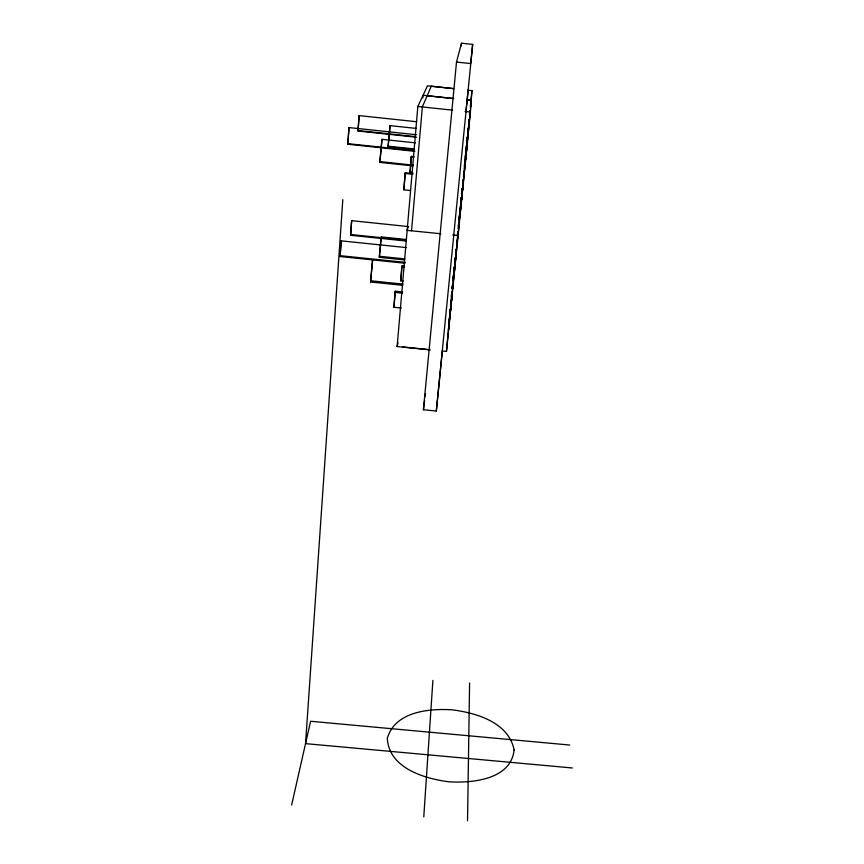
<?xml version="1.0" encoding="UTF-8"?>
<svg xmlns="http://www.w3.org/2000/svg" width="864" height="864" viewBox="0 0 864 864"><rect width="100%" height="100%" fill="white"/><g stroke="black" fill="none" stroke-linecap="round" stroke-linejoin="round"><path stroke-width="1.3" d="M467.532 820.8L469.595 682.97M405.022 263.239L340.092 256.543L341.172 240.851L406.372 247.601M414.85 151.33L347.836 144.234L348.98 127.57L416.426 134.741M406.112 241.024L350.6 235.267L351.637 220.666L408.694 226.606M416.642 137.257L358.02 131.036L359.122 115.603L416.632 121.738M461.344 198.234L461.398 197.316M423.781 816.88L432.896 680.389M342.803 199.616L305.543 743.634L572.368 767.977M340.092 256.543L341.172 240.851M347.836 144.234L348.98 127.57M350.6 235.267L351.637 220.666M358.02 131.036L359.122 115.603M401.35 308.016L393.952 307.26L394.999 292.378L395.302 291.211L402.732 291.978M410.238 190.469L403.877 189.81L405.043 173.47L405.324 172.714L412.992 173.524M458.276 231.358L454.388 271.609M442.498 350.978L446.483 351.378L470.426 112.039L471.928 90.623L467.986 90.202M403.283 281.092L400.766 280.832L401.782 266.933L402.041 265.95L404.568 266.209M412.679 172.454L410.076 172.184L411.188 157.043L411.426 156.406L414.04 156.686M467.132 143.921L467.629 136.534M468.18 130.162L468.353 127.872L467.932 131.188M370.548 281.999L372.6 259.859L370.548 281.999L402.732 285.293M413.24 165.92L379.836 162.389L381.974 139.32L415.433 142.873M404.546 259.924L379.307 257.31L381.208 236.909L406.49 239.533M414.418 149.623L388.076 146.826L390.042 125.626L416.437 128.434M464.551 169.463L464.497 170.046L466.7 145.217M451.03 301.147L450.878 302.962L451.03 301.698M462.326 190.976L462.164 193.018L463.396 180.403M463.72 174.042L463.579 175.781L464.044 171.029M393.952 307.26L395.302 291.211M403.877 189.81L405.324 172.714M460.069 211.799L460.501 206.593M460.944 201.42L461.268 197.521L460.976 200.232M400.766 280.832L402.041 265.95M410.076 172.184L411.426 156.406M430.315 349.898L397.127 346.55L417.852 106.456L427.486 85.795L453.708 88.614M455.371 260.291L455.436 259.481M454.896 266.112L454.972 265.27L450.025 315.014L450.652 308.902M455.274 262.483L456.224 251.424L455.706 256.457M456.862 243.324L456.926 242.6M457.52 236.326L457.931 231.606L457.542 235.181M422.831 97.956L423.079 95.256L453.784 98.55M411.534 230.71L422.366 106.898L431.266 86.249L453.557 88.646M452.779 283.748L452.347 288.641L452.822 283.997M452.855 286.492L452.941 285.584M455.036 261.468L454.972 262.246L455.414 257.699M453.784 276.145L453.859 275.292M455.782 253.26L455.836 252.536M446.483 351.378L449.474 317.747M449.712 315.058L450.187 309.679M450.554 305.651L450.911 301.612M470.502 106.65L470.804 103.27L470.426 106.391M379.836 162.389L381.974 139.32M388.076 146.826L390.042 125.626M379.307 257.31L381.208 236.909M459.691 214.682L459.162 220.32M423.414 409.741L456.505 62.046L461.506 43.2L472.673 44.41L436.32 411.026L423.414 409.741L424.634 400.367M461.246 45.878L461.506 43.2M451.462 296.449L451.818 292.842M461.765 193.331L462.197 188.827M460.825 205.47L459.745 217.328L460.015 215.028M470.124 110.581L469.616 115.841M453.19 278.662L453.578 274.666M452.034 292.928L448.47 330.08L451.462 300.888M452.293 287.917L452.671 283.954M457.153 240.948L456.635 245.83L457.045 240.505M457.52 237.179L457.888 233.41M463.558 174.895L463.946 170.878M454.01 271.469L454.259 268.812L454.064 270.67M462.413 189.216L460.944 204.228M462.661 186.635L463.039 180.144M464.476 166.752L464.832 163.058L464.454 166.655M451.85 296.114L452.131 293.144L450.781 306.86M458.352 228.636L458.816 223.862M463.115 182.326L461.538 199.843L462.272 192.748M467.867 133.834L468.353 128.79M468.731 124.999L469.238 119.826M463.136 183.265L463.396 180.554M466.236 153.036L469.973 114.372L469.606 117.709M451.386 296.244L451.786 292.237M452.326 286.902L452.585 284.234M453.125 278.899L453.524 274.903M454.054 269.568L454.324 266.9M454.853 261.565L455.252 257.569M455.782 252.234L456.052 249.566M456.581 244.231L456.98 240.235M457.51 234.9L457.78 232.232M458.309 226.897L458.708 222.901M459.248 217.566L459.508 214.898L459.194 218.657M460.048 209.563L460.447 205.567M461.776 192.218L462.175 188.212M462.715 182.866L462.974 180.187M463.514 174.841L463.784 172.163M464.443 165.488L464.713 162.81M465.253 157.464L465.512 154.786M466.182 148.1L466.452 145.433M466.981 140.087L467.251 137.408M467.921 130.723L468.18 128.056M468.72 122.71L468.99 120.031M469.519 114.685L469.919 110.678M470.459 105.332L471.928 90.623M453.136 280.303L453.578 275.519M454.108 269.341L454.356 266.803M455.728 254.675L456.289 248.897M465.296 157.442L465.556 154.818M466.15 150.347L466.679 145.012M466.949 142.333L467.521 136.544M449.118 321.786L450.349 309.431M450.587 307.022L451.148 301.385M451.397 298.966L452.088 291.989M452.336 289.57L452.898 283.943M453.179 281.686L455.555 257.353M455.706 255.776L456.376 249.07L455.771 255.442M456.624 246.618L457.186 241.024M457.434 238.561L458.125 231.638M458.374 229.165L458.924 223.582M459.173 221.108L459.864 214.196L458.071 235.548L452.747 234.986M460.112 211.712L460.663 206.161M460.922 203.677L461.603 196.787M461.862 194.292L462.402 188.752M462.661 186.257L463.331 179.561L462.661 185.728M463.482 178.049L464.152 171.353L463.547 177.682M464.422 168.869L465.016 162.842M465.275 161.222L466.862 145.174M467.888 133.996L468.428 128.498M468.688 125.95L469.368 119.135M469.627 116.575L470.167 111.1M470.426 108.529L471.236 100.386L467.24 99.954M455.76 254.75L456.278 249.523M463.039 182.758L463.298 180.22M466.992 142.657L467.608 136.361M465.232 163.242L466.776 148.111M436.32 411.026L442.357 350.644M467.867 131.512L468.126 128.909M468.655 123.692L468.914 121.09M456.678 243.778L457.045 240.073M457.466 235.645L457.823 232.092M467.111 139.298L467.348 136.987M452.358 288.943L452.844 284.148M453.2 280.336L453.708 275.324M455.836 252.148L456.073 249.761M456.624 244.058L456.98 240.451M463.568 176.85L464.108 171.536M466.15 151.88L466.787 145.649M453.211 280.552L453.719 275.508M453.967 272.992L454.572 266.62M454.864 264.416L455.587 257.72M463.169 183.859L460.134 213.883M464.346 169.096L464.962 162.994M465.199 160.261L465.469 157.604M465.588 157.097L465.847 154.602M466.096 152.096L466.722 145.865M454.01 273.305L454.658 266.89M465.296 160.348L465.901 154.332M450.911 306.752L452.401 291.546M462.694 189L464.184 173.783M465.934 111.618L468.137 90.169M469.541 114.955L469.789 112.514M458.428 226.163L458.676 223.657M467.035 143.208L467.651 137.182M467.986 133.412L469.336 120.312M451.494 297.346L451.991 292.55M456.667 246.607L457.348 239.976M472.673 44.41L470.664 63.58L456.505 62.046M461.83 193.752L462.175 190.48M457.488 238.658L458.039 233.431M425.153 396.36L425.498 393.682M397.127 346.55L397.991 342.695M291.632 805.021L310.608 721.267L569.711 745.038M408.208 226.627L407.149 230.364L440.78 233.744M370.98 280.811L403.034 284.094M394.999 292.378L402.451 293.144M402.71 346.95L429.235 349.639M350.957 234.533L406.318 240.278M379.663 256.306L404.816 258.908M340.513 255.701L405.248 262.375M401.782 266.933L404.32 267.203M388.411 146.2L414.655 148.975M348.246 143.705L413.716 150.628M411.188 157.043L413.813 157.324M380.236 161.633L413.51 165.154M405.043 173.47L412.733 174.28M427.162 95.764L452.531 98.485M467.23 100.062L471.236 100.494M417.852 106.456L452.574 110.171M465.08 111.467L470.426 112.039M358.366 130.583L415.487 136.652M514.102 749.952C511.034 779.49 472.673 783.151 449.366 781.844C424.591 778.799 388.843 768.15 387.31 738.342C394.848 711.677 428.738 708.329 452.11 709.819C476.42 712.897 508.691 722.412 514.102 749.952"/></g></svg>
